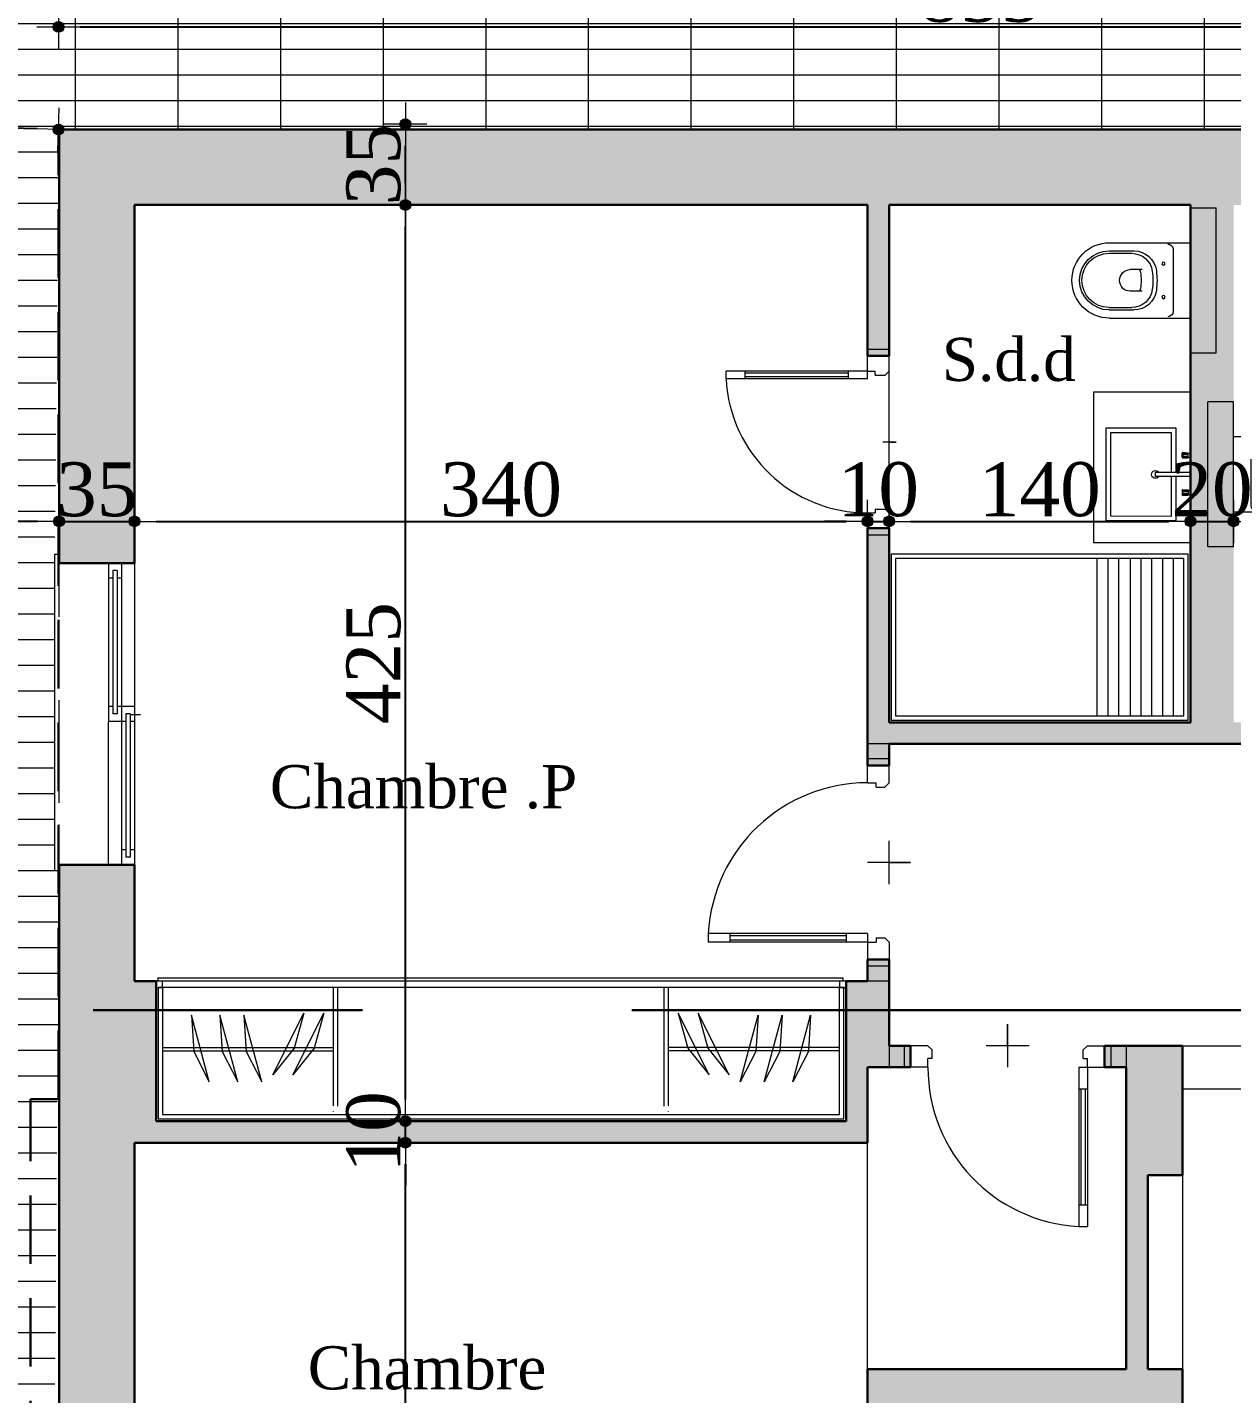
# Model space of a CAD drawing. Header units: metres. Extents: x 0 to 4415, y 1197 to 2590.
# Drawn here: x 1897.17 to 1902.75, y 1320.14 to 1326.48 of the extents above; entities that cross this region are included whole.
import ezdxf

# ---------------------------------------------------------------- set-up
doc = ezdxf.new("R2010")
doc.units = ezdxf.units.M
for name, pattern in [('AXES', [2, 1.25, -0.25, 0.25, -0.25]), ('CACHE2', [4.7625, 3.175, -1.5875]), ('CONTINU', [0])]:
    doc.linetypes.add(name, pattern=pattern)
doc.layers.get('DEFPOINTS').update_dxf_attribs({"lineweight": 5})
doc.layers.add('00-axe', color=7, linetype='AXES', lineweight=5, true_color=0xdb0000)
for name, color, linetype, lineweight in [('00-cote', 7, 'CONTINU', 20), ('00-Menuiserie', 152, 'CONTINU', 5), ('00-MUR', 7, 'Continuous', 30), ('00-texte', 7, 'Continuous', 13), ('A_CHAS', 144, 'CONTINU', 5), ('caché', 20, 'CACHE2', 13), ('gris', 251, 'Continuous', 9), ('MENUISERIE', 152, 'Continuous', 13), ('P_SANI', 145, 'Continuous', 13), ('vue', 7, 'Continuous', 5)]:
    doc.layers.add(name, color=color, linetype=linetype, lineweight=lineweight)
doc.styles.add('style1', font='romantic.ttf')
doc.styles.add('WALIDcotat', font='times.ttf')
doc.dimstyles.new('walid 100', dxfattribs={"dimscale": 0, "dimtxt": 0.25, "dimasz": 0.1, "dimexe": 1.25, "dimexo": 0.625, "dimgap": 0.02, "dimtad": 1, "dimdec": 0, "dimlfac": 100, "dimrnd": 5, "dimtxsty": 'WALIDcotat', "dimblk": 'COTE', "dimcen": 2.5, "dimse1": 1, "dimse2": 1, "dimclrd": 256, "dimclrt": 256, "dimadec": 0, "dimazin": 0, "dimtfac": 1, "dimtdec": 0, "dimtix": 1, "dimtmove": 2, "dimatfit": 3, "dimldrblk": 'COTE', "dimfxl": 1.25, "dimarcsym": 0})

# ---------------------------------------------------------------- blocks, each defined once
blk = doc.blocks.new('p90execu')
at = {"layer": '00-Menuiserie'}
for p, q in [((0, 0.85), (0, 0.93)), ((0.1, 0.81), (0.1, 0.93)), ((0.02, 0.83), (0, 0.85)), ((0.06, 0.83), (0.02, 0.83)), ((0.1, 0.85), (0.06, 0.85)), ((0.06, 0.83), (0.06, 0.85)), ((0.1, 0.85), (0.8389, 0.85)), ((0.2, 0.81), (0.2, 0.85)), ((0.2, 0.84), (0.7389, 0.84)), ((0.7389, 0.81), (0.7389, 0.85)), ((0.8389, 0.81), (0.8389, 0.85)), ((0.1, 0.81), (0.8389, 0.81)), ((0.2, 0.82), (0.7389, 0.82)), ((0.02, 0.13), (0, 0.11)), ((0.06, 0.13), (0.02, 0.13)), ((0.06, 0.13), (0.06, 0.11)), ((0, 0.11), (0, 0.03)), ((0.1, 0.11), (0.06, 0.11)), ((0.1, 0.11), (0.1, 0.03))]:
    blk.add_line(p, q, dxfattribs=at)
for points in [[(0.1, 0.96), (0, 0.96), (0, 0.93), (0.1, 0.93)], [(0.1, 0.03), (0, 0.03), (0, 0), (0.1, 0)]]:
    blk.add_lwpolyline(points, close=True, dxfattribs=at)
blk.add_arc((0.1, 0.85), 0.74, 270, 356.90142, dxfattribs=at)
at = {"layer": 'DEFPOINTS'}
for p, q in [((0, 1.03), (0.1, 1.03)), ((0, 0.58), (0, 0.38)), ((0, 0.48), (-0.1, 0.48)), ((-0.1, 0.48), (0.1, 0.48)), ((0, -0.07), (0.1, -0.07))]:
    blk.add_line(p, q, dxfattribs=at)
blk = doc.blocks.new('wc01')
for p, q in [((-0.3365, 0), (0.3365, 0)), ((0.3365, -0.12), (0.3365, 0)), ((-0.3365, -0.12), (-0.3365, 0)), ((-0.3365, -0.12), (0.3365, -0.12)), ((-0.175, -0.495), (-0.175, -0.12)), ((0.175, -0.495), (0.175, -0.12)), ((0.1434, -0.2), (-0.1434, -0.2)), ((-0.05, -0.3432), (-0.05, -0.3991)), ((0.05, -0.3432), (0.05, -0.3991)), ((-0.137, -0.497), (-0.137, -0.3821)), ((-0.1257, -0.4977), (-0.1257, -0.3923)), ((0.1257, -0.4977), (0.1257, -0.3923)), ((0.137, -0.497), (0.137, -0.3821))]:
    blk.add_line(p, q)
for centre in [(-0.0775, -0.245), (0.0775, -0.245)]:
    blk.add_circle(centre, 0.0075)
for centre, radius, start, end in [((-0.1434, -0.225), 0.025, 90.00005, 180.00005), ((0.1434, -0.225), 0.025, 0.00005, 90.00005), ((-0.032, -0.3821), 0.105, 97.50502, 180.00005), ((-0.0294, -0.3923), 0.0963, 97.50502, 180.00005), ((0, -0.625), 0.35, 90.00005, 97.50502), ((0, -0.6152), 0.3211, 90.00005, 97.50502), ((0, -0.625), 0.35, 82.49508, 90.00005), ((0, -0.6152), 0.3211, 82.49508, 90.00005), ((0.0294, -0.3923), 0.0963, 0.00005, 82.49508), ((0.032, -0.3821), 0.105, 0.00005, 82.49508), ((-0.035, -0.3715), 0.02, 97.8622, 138.59043), ((0, -0.625), 0.2759, 90.00005, 97.8622), ((0, -0.625), 0.2759, 82.1379, 90.00005), ((0.035, -0.3715), 0.02, 41.40967, 82.1379), ((0, -0.3991), 0.05, 180.00005, 270.00005), ((0, -0.3991), 0.05, 270.00005, 0.00005), ((0, -0.495), 0.175, 180.00005, 0.00005), ((0, -0.497), 0.137, 180.00005, 270.00005), ((0, -0.4977), 0.1257, 180.00005, 270.00005), ((0, -0.497), 0.137, 270.00005, 0.00005), ((0, -0.4977), 0.1257, 270.00005, 0.00005)]:
    blk.add_arc(centre, radius, start, end)
blk = doc.blocks.new('Lav. main 1')
at = {"ltscale": 3.5}
for p, q in [((-0.1365, 0.0871), (-0.1338, 0.1214)), ((-0.1003, 0.1214), (-0.1338, 0.1214)), ((-0.13, 0.0871), (-0.13, 0.1357)), ((-0.1235, 0.0885), (-0.1235, 0.1214)), ((-0.1235, 0.0871), (-0.1235, 0.1214)), ((-0.1105, 0.0871), (-0.1105, 0.1214)), ((-0.104, 0.0871), (-0.104, 0.1357)), ((-0.0975, 0.0871), (-0.1003, 0.1214)), ((-0.013, 0.1351), (-0.013, -0.091)), ((-0.013, 0.1351), (0.013, 0.1351)), ((0.013, 0.1351), (0.013, -0.091)), ((0.1039, 0.0871), (0.1066, 0.1214)), ((0.1066, 0.1214), (0.1402, 0.1214)), ((0.1104, 0.0871), (0.1104, 0.1357)), ((0.1169, 0.0871), (0.1169, 0.1214)), ((0.1299, 0.0885), (0.1299, 0.1214)), ((0.1299, 0.0871), (0.1299, 0.1214)), ((0.1364, 0.0871), (0.1364, 0.1357)), ((0.1429, 0.0871), (0.1402, 0.1214)), ((-0.1365, 0.0871), (-0.13, 0.0824)), ((-0.1365, 0.0871), (-0.0975, 0.0871)), ((-0.104, 0.0824), (-0.13, 0.0824)), ((-0.104, 0.0824), (-0.0975, 0.0871)), ((0.1429, 0.0871), (0.1039, 0.0871)), ((0.1104, 0.0824), (0.1039, 0.0871)), ((0.1104, 0.0824), (0.1364, 0.0824)), ((0.1429, 0.0871), (0.1364, 0.0824)), ((-0.013, -0.091), (0.013, -0.091))]:
    blk.add_line(p, q, dxfattribs=at)
for points in [[(-0.013, 0.0415), (-0.3, 0.0415), (-0.3, -0.4085), (0.3, -0.4085), (0.3, 0.0415), (0.013, 0.0415)], [(-0.013, 0.0115), (-0.27, 0.0115), (-0.27, -0.3785), (0.27, -0.3785), (0.27, 0.0115), (0.013, 0.0115)]]:
    blk.add_lwpolyline(points, dxfattribs=at)
blk.add_arc((0, -0.091), 0.0248, 121.57073, 58.42927, dxfattribs=at)
blk = doc.blocks.new('p80execu')
at = {"layer": '00-Menuiserie'}
for p, q in [((0.1011, 0), (0.03, 0)), ((0.1189, -0.0178), (0.1011, 0)), ((0.7411, -0.0178), (0.7589, 0)), ((0.7589, 0), (0.83, 0)), ((0.1189, -0.0644), (0.1189, -0.0178)), ((0.7411, -0.0644), (0.7411, -0.0178)), ((0.1367, -0.1), (0.03, -0.1)), ((0.1011, -0.1), (0.1011, -0.0644)), ((0.1189, -0.0644), (0.1011, -0.0644)), ((0.1011, -0.1), (0.1011, -0.7568)), ((0.1367, -0.1), (0.1367, -0.7568)), ((0.7411, -0.0644), (0.7589, -0.0644)), ((0.7589, -0.1), (0.7589, -0.0644)), ((0.7589, -0.1), (0.83, -0.1)), ((0.1367, -0.1889), (0.1011, -0.1889)), ((0.11, -0.1889), (0.11, -0.6679)), ((0.1278, -0.1889), (0.1278, -0.6679)), ((0.1367, -0.6679), (0.1011, -0.6679)), ((0.1367, -0.7568), (0.1011, -0.7568))]:
    blk.add_line(p, q, dxfattribs=at)
for points in [[(0.03, 0), (0, 0), (0, -0.1), (0.03, -0.1)], [(0.86, 0), (0.83, 0), (0.83, -0.1), (0.86, -0.1)]]:
    blk.add_lwpolyline(points, close=True, dxfattribs=at)
blk.add_arc((0.1011, -0.1), 0.6578, 273.09858, 360, dxfattribs=at)
at = {"layer": 'DEFPOINTS'}
for p, q in [((0.83, 0), (0.03, 0)), ((0.43, 0), (0.43, 0.0323)), ((0.43, 0.0323), (0.43, -0.0293))]:
    blk.add_line(p, q, dxfattribs=at)
blk = doc.blocks.new('27FENC')
at = {"layer": 'A_CHAS'}
for p, q in [((0.525, 0.12), (0, 0.12)), ((0.5, 0.1), (0.025, 0.1)), ((0.475, 0.12), (0.475, 0.1)), ((0.5, 0.1), (0.5, 0.08)), ((0.525, 0.12), (0.525, 0.06)), ((1, 0.12), (1, 0.06)), ((0.475, 0.06), (0, 0.06)), ((0, 0), (0, 0.06)), ((0.5, 0.08), (0.025, 0.08)), ((0.475, 0.08), (0.475, 0.06)), ((1, 0.06), (0.475, 0.06)), ((0.95, 0.06), (0.95, 0.04)), ((1, 0.06), (1, 0)), ((1, 0), (0.475, 0)), ((0.975, 0.04), (0.5, 0.04)), ((0.975, 0.02), (0.5, 0.02)), ((0.95, 0.02), (0.95, 0)), ((0.975, 0.04), (0.975, 0.02))]:
    blk.add_line(p, q, dxfattribs=at)
for points in [[(0, 0.12), (0, 0.06)], [(0.025, 0.1), (0.025, 0.08)], [(0.05, 0.12), (0.05, 0.1)], [(1, 0.12), (0.525, 0.12)], [(0.05, 0.08), (0.05, 0.06)], [(0.475, 0.06), (0.475, 0)], [(0.525, 0.06), (0.525, 0.04)], [(0, 0), (0.475, 0)], [(0.5, 0.04), (0.5, 0.02)], [(0.525, 0.02), (0.525, 0)]]:
    blk.add_lwpolyline(points, dxfattribs=at)
blk = doc.blocks.new('A$C65E53D18')
at = {"layer": '00-MUR'}
for p, q in [((0.02, 0.37), (0.02, 0.02)), ((1.02, 0.37), (1.02, 0.02))]:
    blk.add_line(p, q, dxfattribs=at)
at = {"layer": 'caché', "ltscale": 0.05}
blk.add_line((0.02, 0.02), (1.02, 0.02), dxfattribs=at)
at = {"layer": 'DEFPOINTS'}
blk.add_line((0.5171, 0.3978), (0.5171, 0.35), dxfattribs=at)
at = {"layer": 'vue'}
blk.add_lwpolyline([(0, 0.02), (0, 0), (1.05, 0), (1.05, 0.02)], dxfattribs=at)
at = {"layer": 'MENUISERIE'}
blk.add_blockref('27FENC', (0.02, 0.25), dxfattribs=at)
blk = doc.blocks.new('A$C5FAD17AD')
at = {"layer": '00-Menuiserie'}
for p, q in [((0.7434, 0.0257), (0.7434, 0.5743)), ((0.7634, 0.025), (0.7634, 0.575)), ((0.0845, 0.4461), (0.0948, 0.2778)), ((0.1671, 0.1375), (0.0845, 0.4461)), ((0.2993, 0.1375), (0.2166, 0.4461)), ((0.2166, 0.4461), (0.227, 0.2778)), ((0.4106, 0.1375), (0.3279, 0.4461)), ((0.3279, 0.4461), (0.3382, 0.2778)), ((0.4627, 0.1705), (0.6057, 0.4562)), ((0.5552, 0.1705), (0.6982, 0.4562)), ((0.6057, 0.4562), (0.5617, 0.2934)), ((0.6982, 0.4562), (0.6543, 0.2934)), ((-0.05, 0.2958), (0.7434, 0.2958)), ((-0.05, 0.2806), (0.7434, 0.2806)), ((0.0948, 0.2778), (0.1671, 0.1375)), ((0.227, 0.2778), (0.2993, 0.1375)), ((0.3382, 0.2778), (0.4106, 0.1375)), ((0.5617, 0.2934), (0.4627, 0.1705)), ((0.6543, 0.2934), (0.5552, 0.1705)), ((0.7434, 0), (0.7434, 0.0007))]:
    blk.add_line(p, q, dxfattribs=at)
blk = doc.blocks.new('COTE')
at = {"ltscale": 0.05}
h = blk.add_hatch(color=256, dxfattribs=at)
edge = h.paths.add_edge_path()
edge.add_arc((0, 0), 0.25, 0, 360)
for p, q in [((0, -1), (0, 1)), ((1, 0), (-1, 0))]:
    blk.add_line(p, q)
blk.add_circle((0, 0), 0.25)
blk = doc.blocks.new('*D265')
at = {"layer": '00-cote', "lineweight": -2, "ltscale": 0.1, "transparency": 16777216}
blk.add_line((1896.2077, 1320.1085), (1896.2077, 1322.496), dxfattribs=at)
at = {"layer": 'DEFPOINTS', "color": 0, "ltscale": 0.1, "transparency": 16777216}
for p in [(1896.2077, 1322.596), (1897.6623, 1322.596), (1897.6623, 1320.0085)]:
    blk.add_point(p, dxfattribs=at)
at = {"layer": '00-cote', "lineweight": -2, "ltscale": 0.1, "transparency": 16777216, "xscale": 0.1, "yscale": 0.1, "zscale": 0.1}
for p, rotation in [((1896.2077, 1322.596), 90), ((1896.2077, 1320.0085), 270)]:
    blk.add_blockref('COTE', p, dxfattribs=dict(at, rotation=rotation))
at = {"layer": '00-cote', "ltscale": 0.1, "transparency": 16777216, "insert": (1896.0605, 1321.3023), "char_height": 0.25, "attachment_point": 5, "rotation": 90, "style": 'WALIDcotat'}
blk.add_mtext('260', dxfattribs=at)
blk = doc.blocks.new('*D266')
at = {"layer": '00-cote', "lineweight": -2, "ltscale": 0.1, "transparency": 16777216}
blk.add_line((1896.2077, 1322.696), (1896.2077, 1323.896), dxfattribs=at)
at = {"layer": 'DEFPOINTS', "color": 0, "ltscale": 0.1, "transparency": 16777216}
for p in [(1896.2077, 1323.996), (1897.6623, 1323.996), (1897.6623, 1322.596)]:
    blk.add_point(p, dxfattribs=at)
at = {"layer": '00-cote', "lineweight": -2, "ltscale": 0.1, "transparency": 16777216, "xscale": 0.1, "yscale": 0.1, "zscale": 0.1}
for p, rotation in [((1896.2077, 1323.996), 90), ((1896.2077, 1322.596), 270)]:
    blk.add_blockref('COTE', p, dxfattribs=dict(at, rotation=rotation))
at = {"layer": '00-cote', "ltscale": 0.1, "transparency": 16777216, "insert": (1896.0605, 1323.296), "char_height": 0.25, "attachment_point": 5, "rotation": 90, "style": 'WALIDcotat'}
blk.add_mtext('140', dxfattribs=at)
blk = doc.blocks.new('*D267')
at = {"layer": '00-cote', "lineweight": -2, "ltscale": 0.1, "transparency": 16777216}
blk.add_line((1896.2077, 1324.096), (1896.2077, 1325.9071), dxfattribs=at)
at = {"layer": 'DEFPOINTS', "color": 0, "ltscale": 0.1, "transparency": 16777216}
for p in [(1896.2077, 1326.0071), (1897.3123, 1326.0071), (1897.6623, 1323.996)]:
    blk.add_point(p, dxfattribs=at)
at = {"layer": '00-cote', "lineweight": -2, "ltscale": 0.1, "transparency": 16777216, "xscale": 0.1, "yscale": 0.1, "zscale": 0.1}
for p, rotation in [((1896.2077, 1326.0071), 90), ((1896.2077, 1323.996), 270)]:
    blk.add_blockref('COTE', p, dxfattribs=dict(at, rotation=rotation))
at = {"layer": '00-cote', "ltscale": 0.1, "transparency": 16777216, "insert": (1896.0605, 1325.0015), "char_height": 0.25, "attachment_point": 5, "rotation": 90, "style": 'WALIDcotat'}
blk.add_mtext('200', dxfattribs=at)
blk = doc.blocks.new('*D268')
at = {"layer": '00-cote', "lineweight": -2, "ltscale": 0.1, "transparency": 16777216}
blk.add_line((1895.8006, 1325.9071), (1895.8006, 1317.4599), dxfattribs=at)
at = {"layer": 'DEFPOINTS', "color": 0, "ltscale": 0.1, "transparency": 16777216}
for p in [(1897.3123, 1326.0071), (1895.8006, 1317.3599), (1897.3123, 1317.3599)]:
    blk.add_point(p, dxfattribs=at)
at = {"layer": '00-cote', "lineweight": -2, "ltscale": 0.1, "transparency": 16777216, "xscale": 0.1, "yscale": 0.1, "zscale": 0.1}
for p, rotation in [((1895.8006, 1326.0071), 90), ((1895.8006, 1317.3599), 270)]:
    blk.add_blockref('COTE', p, dxfattribs=dict(at, rotation=rotation))
at = {"layer": '00-cote', "ltscale": 0.1, "transparency": 16777216, "insert": (1895.6534, 1321.6835), "char_height": 0.25, "attachment_point": 5, "rotation": 90, "style": 'WALIDcotat'}
blk.add_mtext('865', dxfattribs=at)
blk = doc.blocks.new('*D278')
at = {"layer": '00-cote', "lineweight": -2, "ltscale": 0.1, "transparency": 16777216}
blk.add_line((1895.1347, 1329.9084), (1895.1326, 1326.1083), dxfattribs=at)
at = {"layer": 'DEFPOINTS', "color": 0, "ltscale": 0.1, "transparency": 16777216}
for p in [(1897.3123, 1330.0072), (1895.1325, 1326.0083), (1897.31, 1326.0071)]:
    blk.add_point(p, dxfattribs=at)
at = {"layer": '00-cote', "lineweight": -2, "ltscale": 0.1, "transparency": 16777216, "xscale": 0.1, "yscale": 0.1, "zscale": 0.1}
for p, rotation in [((1895.1348, 1330.0084), 89.96697231826688), ((1895.1325, 1326.0083), 269.9669723182668)]:
    blk.add_blockref('COTE', p, dxfattribs=dict(at, rotation=rotation))
at = {"layer": '00-cote', "ltscale": 0.1, "transparency": 16777216, "insert": (1894.9865, 1328.0085), "char_height": 0.25, "attachment_point": 5, "rotation": 89.96697, "style": 'WALIDcotat'}
blk.add_mtext('400', dxfattribs=at)
blk = doc.blocks.new('*D279')
at = {"layer": '00-cote', "lineweight": -2, "ltscale": 0.1, "transparency": 16777216}
blk.add_line((1895.1324, 1325.9083), (1895.1253, 1313.2076), dxfattribs=at)
at = {"layer": 'DEFPOINTS', "color": 0, "ltscale": 0.1, "transparency": 16777216}
for p in [(1897.31, 1326.0071), (1895.1252, 1313.1076), (1897.1649, 1313.1065)]:
    blk.add_point(p, dxfattribs=at)
at = {"layer": '00-cote', "lineweight": -2, "ltscale": 0.1, "transparency": 16777216, "xscale": 0.1, "yscale": 0.1, "zscale": 0.1}
for p, rotation in [((1895.1325, 1326.0083), 89.96761510579911), ((1895.1252, 1313.1076), 269.9676151057992)]:
    blk.add_blockref('COTE', p, dxfattribs=dict(at, rotation=rotation))
at = {"layer": '00-cote', "ltscale": 0.1, "transparency": 16777216, "insert": (1894.9813, 1319.558), "char_height": 0.25, "attachment_point": 5, "rotation": 89.96762, "style": 'WALIDcotat'}
blk.add_mtext('1290', dxfattribs=at)
blk = doc.blocks.new('*D280')
at = {"layer": '00-cote', "lineweight": -2, "ltscale": 0.1, "transparency": 16777216}
blk.add_line((1897.41, 1326.4831), (1905.7641, 1326.4831), dxfattribs=at)
at = {"layer": 'DEFPOINTS', "color": 0, "ltscale": 0.1, "transparency": 16777216}
for p in [(1905.8641, 1326.4831), (1897.31, 1326.0071), (1905.8641, 1326.0071)]:
    blk.add_point(p, dxfattribs=at)
at = {"layer": '00-cote', "lineweight": -2, "ltscale": 0.1, "transparency": 16777216, "xscale": 0.1, "yscale": 0.1, "zscale": 0.1, "rotation": 180}
blk.add_blockref('COTE', (1897.31, 1326.4831), dxfattribs=at)
at = {"layer": '00-cote', "lineweight": -2, "ltscale": 0.1, "transparency": 16777216, "xscale": 0.1, "yscale": 0.1, "zscale": 0.1}
blk.add_blockref('COTE', (1905.8641, 1326.4831), dxfattribs=at)
at = {"layer": '00-cote', "ltscale": 0.1, "transparency": 16777216, "insert": (1901.5871, 1326.6302), "char_height": 0.25, "attachment_point": 5, "style": 'WALIDcotat'}
blk.add_mtext('855', dxfattribs=at)
blk = doc.blocks.new('*D297')
at = {"layer": '00-cote', "lineweight": -2, "ltscale": 0.1, "transparency": 16777216}
blk.add_line((1916.3623, 1327.0663), (1897.4123, 1327.0663), dxfattribs=at)
at = {"layer": 'DEFPOINTS', "color": 0, "ltscale": 0.1, "transparency": 16777216}
for p in [(1897.3123, 1327.0663), (1916.4623, 1326.2572), (1897.3123, 1326.0072)]:
    blk.add_point(p, dxfattribs=at)
at = {"layer": '00-cote', "lineweight": -2, "ltscale": 0.1, "transparency": 16777216, "xscale": 0.1, "yscale": 0.1, "zscale": 0.1, "rotation": 180}
blk.add_blockref('COTE', (1897.3123, 1327.0663), dxfattribs=at)
at = {"layer": '00-cote', "lineweight": -2, "ltscale": 0.1, "transparency": 16777216, "xscale": 0.1, "yscale": 0.1, "zscale": 0.1}
blk.add_blockref('COTE', (1916.4623, 1327.0663), dxfattribs=at)
at = {"layer": '00-cote', "ltscale": 0.1, "transparency": 16777216, "insert": (1906.8873, 1327.2138), "char_height": 0.25, "attachment_point": 5, "style": 'WALIDcotat'}
blk.add_mtext('1915', dxfattribs=at)
blk = doc.blocks.new('*D298')
at = {"layer": '00-cote', "lineweight": -2, "ltscale": 0.1, "transparency": 16777216}
blk.add_line((1925.1623, 1327.7444), (1897.41, 1327.7443), dxfattribs=at)
at = {"layer": 'DEFPOINTS', "color": 0, "ltscale": 0.1, "transparency": 16777216}
for p in [(1897.31, 1327.7443), (1897.31, 1326.0071), (1925.2623, 1326.0072)]:
    blk.add_point(p, dxfattribs=at)
at = {"layer": '00-cote', "lineweight": -2, "ltscale": 0.1, "transparency": 16777216, "xscale": 0.1, "yscale": 0.1, "zscale": 0.1}
for p, rotation in [((1897.31, 1327.7443), 180.0001968262248), ((1925.2623, 1327.7444), 0.0001968262247586949)]:
    blk.add_blockref('COTE', p, dxfattribs=dict(at, rotation=rotation))
at = {"layer": '00-cote', "ltscale": 0.1, "transparency": 16777216, "insert": (1911.2862, 1327.8919), "char_height": 0.25, "attachment_point": 5, "rotation": 0.0002, "style": 'WALIDcotat'}
blk.add_mtext('2795', dxfattribs=at)
blk = doc.blocks.new('*D299')
at = {"layer": '00-cote', "lineweight": -2, "ltscale": 0.1, "transparency": 16777216}
blk.add_line((1897.2101, 1326.0098), (1893.4138, 1326.1154), dxfattribs=at)
at = {"layer": 'DEFPOINTS', "color": 0, "ltscale": 0.1, "transparency": 16777216}
for p in [(1893.3139, 1326.1182), (1893.3139, 1326.1182), (1897.31, 1326.0071)]:
    blk.add_point(p, dxfattribs=at)
at = {"layer": '00-cote', "lineweight": -2, "ltscale": 0.1, "transparency": 16777216, "xscale": 0.1, "yscale": 0.1, "zscale": 0.1}
for p, rotation in [((1893.3139, 1326.1182), 178.4072089733615), ((1897.31, 1326.0071), 358.4072089733614)]:
    blk.add_blockref('COTE', p, dxfattribs=dict(at, rotation=rotation))
at = {"layer": '00-cote', "ltscale": 0.1, "transparency": 16777216, "insert": (1895.3161, 1326.2097), "char_height": 0.25, "attachment_point": 5, "rotation": 358.40721, "style": 'WALIDcotat'}
blk.add_mtext('400', dxfattribs=at)
blk = doc.blocks.new('*D347')
at = {"layer": '00-cote', "lineweight": -2, "ltscale": 0.1, "transparency": 16777216}
blk.add_line((1898.9194, 1317.8099), (1898.9194, 1321.2072), dxfattribs=at)
at = {"layer": 'DEFPOINTS', "color": 0, "ltscale": 0.1, "transparency": 16777216}
for p in [(1897.6623, 1321.3072), (1898.9194, 1321.3072), (1897.6623, 1317.7099)]:
    blk.add_point(p, dxfattribs=at)
at = {"layer": '00-cote', "lineweight": -2, "ltscale": 0.1, "transparency": 16777216, "xscale": 0.1, "yscale": 0.1, "zscale": 0.1}
for p, rotation in [((1898.9194, 1321.3072), 90), ((1898.9194, 1317.7099), 270)]:
    blk.add_blockref('COTE', p, dxfattribs=dict(at, rotation=rotation))
at = {"layer": '00-cote', "ltscale": 0.1, "transparency": 16777216, "insert": (1898.7722, 1319.5085), "char_height": 0.25, "attachment_point": 5, "rotation": 90, "style": 'WALIDcotat'}
blk.add_mtext('360', dxfattribs=at)
blk = doc.blocks.new('*D348')
at = {"layer": '00-cote', "lineweight": -2, "ltscale": 0.1, "transparency": 16777216}
for p, q in [((1898.9194, 1321.5072), (1898.9194, 1321.6072)), ((1898.9194, 1321.3072), (1898.9194, 1321.4072)), ((1898.9194, 1321.2072), (1898.9194, 1321.1072))]:
    blk.add_line(p, q, dxfattribs=at)
at = {"layer": 'DEFPOINTS', "color": 0, "ltscale": 0.1, "transparency": 16777216}
for p in [(1897.7623, 1321.4072), (1898.9194, 1321.4072), (1897.6623, 1321.3072)]:
    blk.add_point(p, dxfattribs=at)
at = {"layer": '00-cote', "lineweight": -2, "ltscale": 0.1, "transparency": 16777216, "xscale": 0.1, "yscale": 0.1, "zscale": 0.1}
for p, rotation in [((1898.9194, 1321.4072), 270), ((1898.9194, 1321.3072), 90)]:
    blk.add_blockref('COTE', p, dxfattribs=dict(at, rotation=rotation))
at = {"layer": '00-cote', "ltscale": 0.1, "transparency": 16777216, "insert": (1898.7722, 1321.3572), "char_height": 0.25, "attachment_point": 5, "rotation": 90, "style": 'WALIDcotat'}
blk.add_mtext('10', dxfattribs=at)
blk = doc.blocks.new('*D349')
at = {"layer": '00-cote', "lineweight": -2, "ltscale": 0.1, "transparency": 16777216}
blk.add_line((1898.9194, 1321.5072), (1898.9194, 1325.5572), dxfattribs=at)
at = {"layer": 'DEFPOINTS', "color": 0, "ltscale": 0.1, "transparency": 16777216}
for p in [(1897.6623, 1325.6572), (1898.9194, 1325.6572), (1897.7623, 1321.4072)]:
    blk.add_point(p, dxfattribs=at)
at = {"layer": '00-cote', "lineweight": -2, "ltscale": 0.1, "transparency": 16777216, "xscale": 0.1, "yscale": 0.1, "zscale": 0.1}
for p, rotation in [((1898.9194, 1325.6572), 90), ((1898.9194, 1321.4072), 270)]:
    blk.add_blockref('COTE', p, dxfattribs=dict(at, rotation=rotation))
at = {"layer": '00-cote', "ltscale": 0.1, "transparency": 16777216, "insert": (1898.7722, 1323.5322), "char_height": 0.25, "attachment_point": 5, "rotation": 90, "style": 'WALIDcotat'}
blk.add_mtext('425', dxfattribs=at)
blk = doc.blocks.new('*D350')
at = {"layer": '00-cote', "lineweight": -2, "ltscale": 0.1, "transparency": 16777216}
blk.add_line((1898.9194, 1325.7572), (1898.9194, 1325.9321), dxfattribs=at)
at = {"layer": 'DEFPOINTS', "color": 0, "ltscale": 0.1, "transparency": 16777216}
for p in [(1897.3107, 1326.0321), (1898.9194, 1326.0321), (1897.6623, 1325.6572)]:
    blk.add_point(p, dxfattribs=at)
at = {"layer": '00-cote', "lineweight": -2, "ltscale": 0.1, "transparency": 16777216, "xscale": 0.1, "yscale": 0.1, "zscale": 0.1}
for p, rotation in [((1898.9194, 1326.0321), 90), ((1898.9194, 1325.6572), 270)]:
    blk.add_blockref('COTE', p, dxfattribs=dict(at, rotation=rotation))
at = {"layer": '00-cote', "ltscale": 0.1, "transparency": 16777216, "insert": (1898.7722, 1325.8446), "char_height": 0.25, "attachment_point": 5, "rotation": 90, "style": 'WALIDcotat'}
blk.add_mtext('35', dxfattribs=at)
blk = doc.blocks.new('*D351')
at = {"layer": '00-cote', "lineweight": -2, "ltscale": 0.1, "transparency": 16777216}
for p, q in [((1897.2123, 1324.1896), (1897.1123, 1324.1896)), ((1897.3123, 1324.1896), (1897.6623, 1324.1896)), ((1897.7623, 1324.1896), (1897.8623, 1324.1896))]:
    blk.add_line(p, q, dxfattribs=at)
at = {"layer": 'DEFPOINTS', "color": 0, "ltscale": 0.1, "transparency": 16777216}
for p in [(1897.6623, 1324.1896), (1897.3123, 1323.996), (1897.6623, 1323.996)]:
    blk.add_point(p, dxfattribs=at)
at = {"layer": '00-cote', "lineweight": -2, "ltscale": 0.1, "transparency": 16777216, "xscale": 0.1, "yscale": 0.1, "zscale": 0.1}
blk.add_blockref('COTE', (1897.3123, 1324.1896), dxfattribs=at)
at = {"layer": '00-cote', "lineweight": -2, "ltscale": 0.1, "transparency": 16777216, "xscale": 0.1, "yscale": 0.1, "zscale": 0.1, "rotation": 180}
blk.add_blockref('COTE', (1897.6623, 1324.1896), dxfattribs=at)
at = {"layer": '00-cote', "ltscale": 0.1, "transparency": 16777216, "insert": (1897.4873, 1324.3367), "char_height": 0.25, "attachment_point": 5, "style": 'WALIDcotat'}
blk.add_mtext('35', dxfattribs=at)
blk = doc.blocks.new('*D352')
at = {"layer": '00-cote', "lineweight": -2, "ltscale": 0.1, "transparency": 16777216}
blk.add_line((1897.7623, 1324.1896), (1900.9641, 1324.1896), dxfattribs=at)
at = {"layer": 'DEFPOINTS', "color": 0, "ltscale": 0.1, "transparency": 16777216}
for p in [(1901.0641, 1325.6572), (1901.0641, 1324.1896), (1897.6623, 1323.996)]:
    blk.add_point(p, dxfattribs=at)
at = {"layer": '00-cote', "lineweight": -2, "ltscale": 0.1, "transparency": 16777216, "xscale": 0.1, "yscale": 0.1, "zscale": 0.1}
for p, rotation in [((1897.6623, 1324.1896), 179.9999919122456), ((1901.0641, 1324.1896), 359.9999919122456)]:
    blk.add_blockref('COTE', p, dxfattribs=dict(at, rotation=rotation))
at = {"layer": '00-cote', "ltscale": 0.1, "transparency": 16777216, "insert": (1899.3632, 1324.3367), "char_height": 0.25, "attachment_point": 5, "rotation": 359.99999, "style": 'WALIDcotat'}
blk.add_mtext('340', dxfattribs=at)
blk = doc.blocks.new('*D353')
at = {"layer": '00-cote', "lineweight": -2, "ltscale": 0.1, "transparency": 16777216}
for p, q in [((1900.9641, 1324.1896), (1900.8641, 1324.1896)), ((1901.0641, 1324.1896), (1901.1641, 1324.1896)), ((1901.2641, 1324.1896), (1901.3641, 1324.1896))]:
    blk.add_line(p, q, dxfattribs=at)
at = {"layer": 'DEFPOINTS', "color": 0, "ltscale": 0.1, "transparency": 16777216}
for p in [(1901.0641, 1325.6572), (1901.1641, 1325.6572), (1901.1641, 1324.1896)]:
    blk.add_point(p, dxfattribs=at)
at = {"layer": '00-cote', "lineweight": -2, "ltscale": 0.1, "transparency": 16777216, "xscale": 0.1, "yscale": 0.1, "zscale": 0.1}
for p, rotation in [((1901.0641, 1324.1896), 359.9999919122456), ((1901.1641, 1324.1896), 179.9999919122456)]:
    blk.add_blockref('COTE', p, dxfattribs=dict(at, rotation=rotation))
at = {"layer": '00-cote', "ltscale": 0.1, "transparency": 16777216, "insert": (1901.1141, 1324.3367), "char_height": 0.25, "attachment_point": 5, "rotation": 359.99999, "style": 'WALIDcotat'}
blk.add_mtext('10', dxfattribs=at)
blk = doc.blocks.new('*D354')
at = {"layer": '00-cote', "lineweight": -2, "ltscale": 0.1, "transparency": 16777216}
blk.add_line((1901.2641, 1324.1896), (1902.4623, 1324.1896), dxfattribs=at)
at = {"layer": 'DEFPOINTS', "color": 0, "ltscale": 0.1, "transparency": 16777216}
for p in [(1901.1641, 1325.6572), (1902.5623, 1325.6572), (1902.5623, 1324.1896)]:
    blk.add_point(p, dxfattribs=at)
at = {"layer": '00-cote', "lineweight": -2, "ltscale": 0.1, "transparency": 16777216, "xscale": 0.1, "yscale": 0.1, "zscale": 0.1}
for p, rotation in [((1901.1641, 1324.1896), 179.9999919122456), ((1902.5623, 1324.1896), 359.9999919122456)]:
    blk.add_blockref('COTE', p, dxfattribs=dict(at, rotation=rotation))
at = {"layer": '00-cote', "ltscale": 0.1, "transparency": 16777216, "insert": (1901.8632, 1324.3367), "char_height": 0.25, "attachment_point": 5, "rotation": 359.99999, "style": 'WALIDcotat'}
blk.add_mtext('140', dxfattribs=at)
blk = doc.blocks.new('*D355')
at = {"layer": '00-cote', "lineweight": -2, "ltscale": 0.1, "transparency": 16777216}
for p, q in [((1902.4623, 1324.1896), (1902.3623, 1324.1896)), ((1902.5623, 1324.1896), (1902.7623, 1324.1896)), ((1902.8623, 1324.1896), (1902.9623, 1324.1896))]:
    blk.add_line(p, q, dxfattribs=at)
at = {"layer": 'DEFPOINTS', "color": 0, "ltscale": 0.1, "transparency": 16777216}
for p in [(1902.5623, 1325.6572), (1902.7623, 1325.6572), (1902.7623, 1324.1896)]:
    blk.add_point(p, dxfattribs=at)
at = {"layer": '00-cote', "lineweight": -2, "ltscale": 0.1, "transparency": 16777216, "xscale": 0.1, "yscale": 0.1, "zscale": 0.1}
for p, rotation in [((1902.5623, 1324.1896), 359.9999919122456), ((1902.7623, 1324.1896), 179.9999919122456)]:
    blk.add_blockref('COTE', p, dxfattribs=dict(at, rotation=rotation))
at = {"layer": '00-cote', "ltscale": 0.1, "transparency": 16777216, "insert": (1902.6623, 1324.3367), "char_height": 0.25, "attachment_point": 5, "rotation": 359.99999, "style": 'WALIDcotat'}
blk.add_mtext('20', dxfattribs=at)
blk = doc.blocks.new('*D356')
at = {"layer": '00-cote', "lineweight": -2, "ltscale": 0.1, "transparency": 16777216}
blk.add_line((1902.8623, 1324.1896), (1904.4623, 1324.1896), dxfattribs=at)
at = {"layer": 'DEFPOINTS', "color": 0, "ltscale": 0.1, "transparency": 16777216}
for p in [(1902.7623, 1325.6572), (1904.5623, 1325.6572), (1904.5623, 1324.1896)]:
    blk.add_point(p, dxfattribs=at)
at = {"layer": '00-cote', "lineweight": -2, "ltscale": 0.1, "transparency": 16777216, "xscale": 0.1, "yscale": 0.1, "zscale": 0.1}
for p, rotation in [((1902.7623, 1324.1896), 179.9999919122456), ((1904.5623, 1324.1896), 359.9999919122456)]:
    blk.add_blockref('COTE', p, dxfattribs=dict(at, rotation=rotation))
at = {"layer": '00-cote', "ltscale": 0.1, "transparency": 16777216, "insert": (1903.6623, 1324.3367), "char_height": 0.25, "attachment_point": 5, "rotation": 359.99999, "style": 'WALIDcotat'}
blk.add_mtext('180', dxfattribs=at)

msp = doc.modelspace()

# ---------------------------------------------------------------- hatches: boundary and pattern name
at = {"layer": 'gris'}
h = msp.add_hatch(dxfattribs=at)
h.set_pattern_fill('GRATE', color=256, scale=0.15)
h.set_pattern_definition([(360, (545.79096, 18.24039), (3e-17, 0.1190625), []), (90, (545.79096, 18.2404), (-0.47625, 1e-16), [])])
h.paths.add_polyline_path([(1910.4123, 1329.2572), (1896.4123, 1329.2572), (1896.4123, 1314.434), (1896.4123, 1312.1054), (1901.3188, 1312.1054), (1901.4188, 1312.1054), (1903.9312, 1312.1054), (1903.9312, 1313.4166), (1903.9312, 1313.125), (1902.0829, 1313.125), (1902.0829, 1313.105), (1899.9829, 1313.105), (1897.1817, 1313.125), (1897.1817, 1313.325), (1897.747, 1313.3248), (1897.747, 1317.3599), (1897.1794, 1317.3599), (1897.1794, 1317.7099), (1897.1794, 1318.6085), (1897.2923, 1318.6085), (1897.2923, 1320.0505), (1897.3121, 1322.568), (1897.2923, 1322.568), (1897.2923, 1324.038), (1897.3123, 1326.0072), (1905.8641, 1326.0072), (1907.3061, 1326.0273), (1907.2641, 1326.0273), (1907.2641, 1326.0073), (1907.7141, 1326.007), (1908.1924, 1326.007), (1908.1924, 1326.0271), (1909.8324, 1326.0271), (1910.4123, 1326.0256)])
h = msp.add_hatch(color=256, dxfattribs=at)
h.dxf.hatch_style = 1
h.paths.add_polyline_path([(1905.8641, 1326.0072), (1904.4641, 1326.0072), (1897.3123, 1326.0072), (1897.3123, 1323.996), (1897.6623, 1323.996), (1897.6623, 1325.6572), (1901.0641, 1325.6572), (1901.0641, 1324.9572), (1901.1641, 1324.9572), (1901.1641, 1325.5572), (1901.1641, 1325.6572), (1902.5623, 1325.6572), (1902.5623, 1323.2569), (1901.1641, 1323.2569), (1901.1641, 1324.1572), (1901.0641, 1324.1572), (1901.0641, 1323.0572), (1901.1641, 1323.0572), (1901.1641, 1323.1569), (1903.0632, 1323.1569), (1903.0632, 1323.2569), (1902.7623, 1323.2569), (1902.7623, 1325.6572), (1904.5623, 1325.6572), (1904.5623, 1323.2569), (1903.8601, 1323.2569), (1903.8601, 1323.1569), (1904.5641, 1323.1569), (1904.5641, 1323.1072), (1904.6641, 1323.1072), (1904.6641, 1325.6572), (1905.8641, 1325.6571)])
h.paths.add_polyline_path([(1897.6623, 1321.3072), (1899.4132, 1321.3072), (1901.0641, 1321.3072), (1901.0641, 1321.6572), (1901.2641, 1321.6572), (1901.2641, 1321.7572), (1901.1641, 1321.7572), (1901.1641, 1322.1572), (1901.0641, 1322.1572), (1901.0641, 1322.102), (1901.0641, 1322.0572), (1900.9641, 1322.0572), (1900.9641, 1321.4072), (1899.5132, 1321.4072), (1897.7623, 1321.4072), (1897.7623, 1322.0572), (1897.6623, 1322.0572), (1897.6623, 1322.596), (1897.3123, 1322.596), (1897.3123, 1320.0085), (1897.6623, 1320.0085)])
h.paths.add_polyline_path([(1897.6623, 1318.6085), (1897.1794, 1318.6085), (1897.1794, 1317.7099), (1897.1794, 1317.3599), (1897.747, 1317.3599), (1897.747, 1316.7008), (1897.747, 1316.3481), (1898.097, 1316.3481), (1898.097, 1317.6099), (1902.5262, 1317.6099), (1902.5262, 1317.8099), (1901.8762, 1317.8099), (1901.8762, 1319.8099), (1902.5262, 1319.8099), (1902.5262, 1320.2572), (1902.3641, 1320.2572), (1902.3641, 1321.1572), (1902.5262, 1321.1572), (1902.5262, 1321.7572), (1902.4262, 1321.7572), (1902.1641, 1321.7572), (1902.1641, 1321.6572), (1902.2641, 1321.6572), (1902.2641, 1320.3572), (1902.2641, 1320.2572), (1902.2641, 1320.2572), (1901.0641, 1320.2572), (1901.0641, 1320.0335), (1901.7762, 1320.0335), (1901.7762, 1317.8099), (1901.1141, 1317.8099), (1901.1141, 1317.7099), (1897.6623, 1317.7099)])
h.paths.add_polyline_path([(1900.0229, 1313.4794), (1898.097, 1313.4794), (1898.097, 1314.3481), (1897.747, 1314.3481), (1897.747, 1313.325), (1897.1817, 1313.325), (1897.1817, 1313.125), (1900.0229, 1313.125)])
h.paths.add_polyline_path([(1904.6507, 1313.7666), (1904.3623, 1313.7666), (1904.3623, 1317.461), (1906.6632, 1317.461), (1906.7632, 1317.461), (1906.7632, 1317.561), (1906.6632, 1317.561), (1906.6632, 1317.661), (1906.5632, 1317.661), (1906.5632, 1317.561), (1904.3623, 1317.561), (1904.3623, 1318.461), (1905.1623, 1318.461), (1905.1623, 1318.561), (1904.9812, 1318.561), (1904.9812, 1319.3621), (1906.5632, 1319.3621), (1906.5628, 1318.461), (1906.6628, 1318.461), (1906.6632, 1318.711), (1906.7632, 1318.711), (1906.7632, 1319.3621), (1907.7617, 1319.3621), (1907.7617, 1318.711), (1907.8608, 1318.711), (1907.8608, 1319.3599), (1908.2875, 1319.3599), (1908.2875, 1319.6099), (1904.3623, 1319.6099), (1904.3623, 1320.0085), (1904.1123, 1320.0085), (1904.1123, 1319.5099), (1904.2623, 1319.5099), (1904.2623, 1318.461), (1904.1123, 1318.461), (1904.1123, 1313.7666), (1903.5812, 1313.7666), (1903.5812, 1313.475), (1902.0229, 1313.475), (1902.0229, 1313.125), (1903.9312, 1313.125), (1903.9312, 1313.4166), (1904.6507, 1313.4166)])
h.paths.add_polyline_path([(1904.5623, 1318.561), (1904.5623, 1319.4821), (1904.8812, 1319.4821), (1904.8812, 1318.561)], flags=16)
h.paths.add_polyline_path([(1908.1123, 1314.234), (1908.6691, 1314.234), (1908.6691, 1314.584), (1907.8608, 1314.584), (1907.8608, 1317.561), (1907.7632, 1317.561), (1907.6623, 1317.561), (1907.6623, 1317.461), (1907.7623, 1317.461), (1907.7623, 1313.7666), (1906.0507, 1313.7666), (1906.0507, 1313.4166), (1908.1123, 1313.4166)])
h.paths.add_polyline_path([(1911.7123, 1315.484), (1912.4611, 1315.484), (1912.4611, 1315.834), (1911.3623, 1315.834), (1911.3623, 1314.584), (1910.6691, 1314.584), (1910.6691, 1314.234), (1911.7123, 1314.234)])
h.paths.add_polyline_path([(1907.7141, 1326.007), (1908.2124, 1326.007), (1908.2124, 1325.6572), (1908.2123, 1324.9573), (1907.9623, 1324.9573), (1907.9623, 1325.6572), (1907.2641, 1325.657), (1907.2641, 1326.0073)])
h.paths.add_polyline_path([(1914.4123, 1317.0599), (1914.4123, 1317.4099), (1914.3123, 1317.4099), (1914.3123, 1317.8599), (1914.1623, 1317.8599), (1914.1623, 1319.3599), (1914.3123, 1319.3599), (1914.3123, 1319.8099), (1914.1141, 1319.8099), (1914.1141, 1319.3099), (1913.1141, 1319.3099), (1913.1141, 1319.7599), (1913.0141, 1319.7599), (1913.0141, 1319.3099), (1912.0111, 1319.3099), (1912.0111, 1319.8193), (1911.4141, 1319.8193), (1911.4141, 1319.3121), (1910.6141, 1319.3121), (1910.6141, 1319.7693), (1910.5141, 1319.7693), (1910.5141, 1319.3121), (1909.9141, 1319.3121), (1909.9141, 1319.8193), (1909.7141, 1319.8193), (1909.7141, 1319.6099), (1909.2875, 1319.6099), (1909.2875, 1319.3599), (1909.7141, 1319.3599), (1909.7141, 1319.0599), (1914.0623, 1319.0599), (1914.0623, 1315.834), (1913.3611, 1315.834), (1913.3611, 1315.484), (1914.1623, 1315.484), (1914.1623, 1314.584), (1913.3611, 1314.584), (1913.3611, 1314.334), (1914.0623, 1314.334), (1914.0623, 1314.234), (1914.4123, 1314.234), (1914.4123, 1315.484), (1914.4123, 1315.8599)])
h.paths.add_polyline_path([(1911.9111, 1319.2099), (1911.5111, 1319.2099), (1911.5111, 1319.7099), (1911.9111, 1319.7099)], flags=16)
h.paths.add_polyline_path([(1916.9623, 1319.1305), (1916.9623, 1319.6696), (1916.7123, 1319.6696), (1916.7123, 1319.4696), (1916.7123, 1319.3196), (1916.7123, 1317.8599), (1916.7123, 1317.4099), (1916.6123, 1317.4099), (1916.6123, 1314.234), (1918.003, 1314.234), (1918.003, 1314.584), (1916.9623, 1314.5841)])

# ---------------------------------------------------------------- linework, layer by layer
at = {"layer": '00-axe', "lineweight": 30, "ltscale": 5}
msp.add_line((1889.9699, 1321.9219), (1933.6914, 1321.9219), dxfattribs=at)
at = {"layer": '00-MUR'}
for p, q in [((1905.8641, 1326.0072), (1897.3123, 1326.0072)), ((1897.3123, 1326.0072), (1897.3123, 1323.996)), ((1897.6623, 1325.6572), (1901.0641, 1325.6572)), ((1897.6623, 1323.996), (1897.6623, 1325.6572)), ((1897.6623, 1325.6572), (1897.6623, 1323.996)), ((1901.0641, 1325.6572), (1901.0641, 1324.9572)), ((1901.1641, 1325.5572), (1901.1641, 1325.6572)), ((1901.1641, 1325.6572), (1902.5623, 1325.6572)), ((1902.5623, 1325.6572), (1902.5623, 1323.2569)), ((1901.0641, 1325.5572), (1901.0641, 1325.5572)), ((1901.1641, 1325.5572), (1901.1641, 1324.9572)), ((1901.0641, 1324.9572), (1901.1641, 1324.9572)), ((1901.0641, 1323.0572), (1901.0641, 1324.1572)), ((1901.0641, 1324.1572), (1901.1641, 1324.1572)), ((1901.1641, 1324.1572), (1901.1641, 1323.2569)), ((1901.1641, 1323.2572), (1901.1641, 1324.0572)), ((1897.6623, 1323.996), (1897.3123, 1323.996)), ((1901.1641, 1323.2572), (1901.1641, 1323.2572)), ((1902.5641, 1323.2569), (1901.1641, 1323.2572)), ((1901.1641, 1323.2569), (1902.5623, 1323.2569)), ((1903.0632, 1323.1569), (1901.1641, 1323.1569)), ((1901.1641, 1323.0572), (1901.1641, 1323.1569)), ((1901.0641, 1323.0572), (1901.1641, 1323.0572)), ((1897.6623, 1322.596), (1897.3123, 1322.596)), ((1897.3123, 1320.0085), (1897.3123, 1322.596)), ((1897.6623, 1322.0572), (1897.6623, 1322.596)), ((1901.0641, 1322.232), (1901.0641, 1322.232)), ((1901.0641, 1322.1598), (1901.0641, 1322.1599)), ((1901.0641, 1322.1572), (1901.0641, 1322.0572)), ((1901.0641, 1322.1572), (1901.1641, 1322.1572)), ((1901.0641, 1322.0572), (1901.0641, 1322.1572)), ((1901.0641, 1322.1572), (1901.0641, 1322.102)), ((1901.1641, 1322.1572), (1901.1641, 1321.7572)), ((1897.6623, 1322.0572), (1897.7623, 1322.0572)), ((1897.7623, 1322.0572), (1897.7623, 1321.4072)), ((1901.0641, 1322.0572), (1900.9641, 1322.0572)), ((1900.9641, 1322.0572), (1900.9641, 1321.4072)), ((1901.1641, 1321.7572), (1901.2641, 1321.7572)), ((1901.2641, 1321.7572), (1901.1641, 1321.7572)), ((1901.2641, 1321.7572), (1901.2641, 1321.6572)), ((1902.1641, 1321.7572), (1902.1641, 1321.6572)), ((1902.1641, 1321.7572), (1902.4262, 1321.7572)), ((1902.5262, 1321.7572), (1902.4262, 1321.7572)), ((1902.5262, 1321.7572), (1902.5262, 1321.1572)), ((1901.0641, 1321.3072), (1901.0641, 1321.6572)), ((1901.0641, 1321.6572), (1901.2641, 1321.6572)), ((1902.1641, 1321.6572), (1902.2641, 1321.6572)), ((1902.2641, 1321.6572), (1902.2641, 1320.2572)), ((1902.2641, 1321.6572), (1902.2641, 1320.2572)), ((1902.2641, 1321.6572), (1902.2641, 1320.3572)), ((1899.5132, 1321.4072), (1897.7623, 1321.4072)), ((1899.5132, 1321.4072), (1900.9641, 1321.4072)), ((1900.5641, 1321.4072), (1900.6641, 1321.4072)), ((1897.6623, 1320.0085), (1897.6623, 1321.3072)), ((1899.4132, 1321.3072), (1897.6623, 1321.3072)), ((1900.5641, 1321.3072), (1900.6641, 1321.3072)), ((1902.3641, 1321.1572), (1902.3641, 1320.2572)), ((1902.5262, 1321.1572), (1902.3641, 1321.1572)), ((1901.0641, 1320.2572), (1902.2641, 1320.2572)), ((1901.0641, 1320.0335), (1901.0641, 1320.2572)), ((1902.5262, 1320.2572), (1902.3641, 1320.2572)), ((1902.5262, 1320.2572), (1902.5262, 1319.8099))]:
    msp.add_line(p, q, dxfattribs=at)
msp.add_lwpolyline([(1901.0641, 1321.3072), (1899.4132, 1321.3072), (1899.4132, 1321.3072)], dxfattribs=at)
at = {"layer": 'caché', "linetype": 'CACHE2'}
for p, q in [((1902.5262, 1321.7572), (1903.6641, 1321.7572)), ((1902.5262, 1321.5572), (1903.6641, 1321.5572)), ((1901.0641, 1320.2572), (1901.0641, 1321.3072)), ((1902.5262, 1321.1572), (1902.5262, 1320.2572))]:
    msp.add_line(p, q, dxfattribs=at)
at = {"layer": 'caché', "lineweight": 30, "ltscale": 0.1}
msp.add_lwpolyline([(1919.5615, 1313.0302), (1906.7623, 1313.0302), (1906.7623, 1313.4166), (1903.9312, 1313.4166), (1903.9312, 1312.0725), (1898.2294, 1312.0725), (1898.2294, 1313.275), (1897.7294, 1313.275), (1897.7294, 1313.125), (1897.1794, 1313.125), (1897.1794, 1321.5098), (1897.31, 1321.5098), (1897.31, 1326.0071), (1925.2652, 1326.0072)], dxfattribs=at)
at = {"layer": 'caché', "linetype": 'CACHE2'}
msp.add_lwpolyline([(1914.7123, 1326.0071), (1897.31, 1326.0071)], dxfattribs=at)
at = {"layer": 'MENUISERIE'}
msp.add_line((1900.9341, 1322.0272), (1897.7923, 1322.0272), dxfattribs=at)
for points in [[(1897.7623, 1322.0272), (1897.7923, 1322.0272), (1897.7923, 1322.0572), (1897.7623, 1322.0572)], [(1900.9486, 1322.0572), (1897.7723, 1322.0572), (1897.7723, 1322.0722), (1900.9486, 1322.0722)], [(1900.9341, 1322.0272), (1900.9641, 1322.0272), (1900.9641, 1322.0572), (1900.9341, 1322.0572)], [(1900.9541, 1322.0272), (1897.7723, 1322.0272), (1897.7723, 1321.4172), (1900.9541, 1321.4172)], [(1900.9341, 1322.0272), (1897.7923, 1322.0272), (1897.7923, 1321.4372), (1900.9341, 1321.4372)]]:
    msp.add_lwpolyline(points, close=True, dxfattribs=at)
at = {"layer": 'P_SANI'}
for p, q in [((1902.1284, 1324.0172), (1902.1284, 1323.2869)), ((1902.1784, 1324.0172), (1902.1784, 1323.2869)), ((1902.2284, 1324.0172), (1902.2284, 1323.2869)), ((1902.2823, 1324.0172), (1902.2823, 1323.2869)), ((1902.3323, 1324.0172), (1902.3323, 1323.2869)), ((1902.3823, 1324.0172), (1902.3823, 1323.2869)), ((1902.4323, 1324.0172), (1902.4323, 1323.2869)), ((1902.4823, 1324.0172), (1902.4823, 1323.2869))]:
    msp.add_line(p, q, dxfattribs=at)
for points in [[(1902.1124, 1324.0908), (1902.5624, 1324.0908), (1902.5623, 1324.7892), (1902.1123, 1324.7892)], [(1901.1741, 1323.2669), (1902.5523, 1323.2669), (1902.5523, 1324.0372), (1901.1741, 1324.0372)], [(1901.1941, 1323.2869), (1902.5323, 1323.2869), (1902.5323, 1324.0172), (1901.1941, 1324.0172)]]:
    msp.add_lwpolyline(points, close=True, dxfattribs=at)

# ---------------------------------------------------------------- block references
at = {"layer": 'caché', "linetype": 'CACHE2', "xscale": -1.4, "rotation": 269.9999838244703}
msp.add_blockref('A$C65E53D18', (1897.2923, 1322.568), dxfattribs=at)
at = {"layer": 'MENUISERIE', "extrusion": (0, 0, -1), "xscale": -1, "zscale": -1, "rotation": 90}
msp.add_blockref('p80execu', (-1901.1641, 1324.9872), dxfattribs=at)
at = {"layer": 'MENUISERIE'}
for p, rotation in [((1901.1641, 1323.0872), 179.9999999992835), ((1901.2341, 1321.7572), 269.9999999999999)]:
    msp.add_blockref('p90execu', p, dxfattribs=dict(at, rotation=rotation))
msp.add_blockref('A$C5FAD17AD', (1897.8423, 1321.4522), dxfattribs=at)
at = {"layer": 'MENUISERIE', "xscale": -1}
msp.add_blockref('A$C5FAD17AD', (1900.8841, 1321.4522), dxfattribs=at)
at = {"layer": 'P_SANI', "xscale": -1, "rotation": 270.0008785780108}
msp.add_blockref('wc01', (1902.6823, 1325.3072), dxfattribs=at)
at = {"layer": 'P_SANI', "rotation": 89.99912142198913}
msp.add_blockref('wc01', (1902.6423, 1324.4072), dxfattribs=at)
at = {"layer": 'P_SANI', "xscale": -0.7199999999957729, "yscale": 0.7199999999957729, "zscale": 0.7200000000000002, "rotation": 269.9991214220132}
msp.add_blockref('Lav. main 1', (1902.4651, 1324.4072), dxfattribs=at)

# ---------------------------------------------------------------- texts
at = {"layer": '00-texte', "char_height": 0.2, "width": 3.912949, "attachment_point": 7, "style": 'style1'}
for s, insert in [('S.d.d', (1901.4088, 1324.8365)), ('Chambre .P', (1898.2907, 1322.8545)), ('Chambre ', (1898.4664, 1320.1599))]:
    msp.add_mtext(s, dxfattribs=dict(at, insert=insert))

# ---------------------------------------------------------------- dimensions: what is measured, and where the dimension line sits
at = {"layer": '00-cote', "ltscale": 0.1}
for p1, p2, distance, picture, middle in [((1897.3123, 1330.0072), (1897.31, 1326.0071), -2.1775, '*D278', (1894.9865, 1328.0085)), ((1925.2623, 1326.0072), (1897.31, 1326.0071), -1.7373, '*D298', (1911.2862, 1327.8919)), ((1897.31, 1326.0071), (1905.8641, 1326.0071), 0.476, '*D280', (1901.5871, 1326.6302)), ((1897.31, 1326.0071), (1893.3139, 1326.1182), 0, '*D299', (1895.3161, 1326.2097)), ((1897.3123, 1326.0071), (1897.3123, 1317.3599), -1.5118, '*D268', (1895.6534, 1321.6835)), ((1897.3123, 1323.996), (1897.6623, 1323.996), 0.1936, '*D351', (1897.4873, 1324.3367))]:
    dim = msp.add_aligned_dim(p1=p1, p2=p2, distance=distance, dimstyle='walid 100', override={"dimscale": 1, "dimfxl": 0}, dxfattribs=at)
    dim.commit()
    dim.dimension.update_dxf_attribs({"geometry": picture, "text_midpoint": middle})
for base, p1, p2, angle, picture, middle in [((1897.3123, 1327.0663), (1916.4623, 1326.2572), (1897.3123, 1326.0072), 180, '*D297', (1906.8873, 1327.2138)), ((1898.9194, 1326.0321), (1897.6623, 1325.6572), (1897.3107, 1326.0321), 270, '*D350', (1898.7722, 1325.8446)), ((1895.1252, 1313.1076), (1897.31, 1326.0071), (1897.1649, 1313.1065), 89.96762, '*D279', (1894.9813, 1319.558)), ((1896.2077, 1326.0071), (1897.6623, 1323.996), (1897.3123, 1326.0071), 270, '*D267', (1896.0605, 1325.0015)), ((1898.9194, 1325.6572), (1897.7623, 1321.4072), (1897.6623, 1325.6572), 270, '*D349', (1898.7722, 1323.5322)), ((1901.0641, 1324.1896), (1897.6623, 1323.996), (1901.0641, 1325.6572), 179.99999, '*D352', (1899.3632, 1324.3367)), ((1901.1641, 1324.1896), (1901.0641, 1325.6572), (1901.1641, 1325.6572), 179.99999, '*D353', (1901.1141, 1324.3367)), ((1902.5623, 1324.1896), (1901.1641, 1325.6572), (1902.5623, 1325.6572), 179.99999, '*D354', (1901.8632, 1324.3367)), ((1902.7623, 1324.1896), (1902.5623, 1325.6572), (1902.7623, 1325.6572), 179.99999, '*D355', (1902.6623, 1324.3367)), ((1904.5623, 1324.1896), (1902.7623, 1325.6572), (1904.5623, 1325.6572), 179.99999, '*D356', (1903.6623, 1324.3367)), ((1896.2077, 1323.996), (1897.6623, 1322.596), (1897.6623, 1323.996), 270, '*D266', (1896.0605, 1323.296)), ((1896.2077, 1322.596), (1897.6623, 1320.0085), (1897.6623, 1322.596), 270, '*D265', (1896.0605, 1321.3023)), ((1898.9194, 1321.4072), (1897.6623, 1321.3072), (1897.7623, 1321.4072), 270, '*D348', (1898.7722, 1321.3572)), ((1898.9194, 1321.3072), (1897.6623, 1317.7099), (1897.6623, 1321.3072), 270, '*D347', (1898.7722, 1319.5085))]:
    dim = msp.add_linear_dim(base=base, p1=p1, p2=p2, angle=angle, dimstyle='walid 100', override={"dimscale": 1, "dimfxl": 0}, dxfattribs=at)
    dim.commit()
    dim.dimension.update_dxf_attribs({"geometry": picture, "text_midpoint": middle})

doc.saveas('drawing.dxf')
